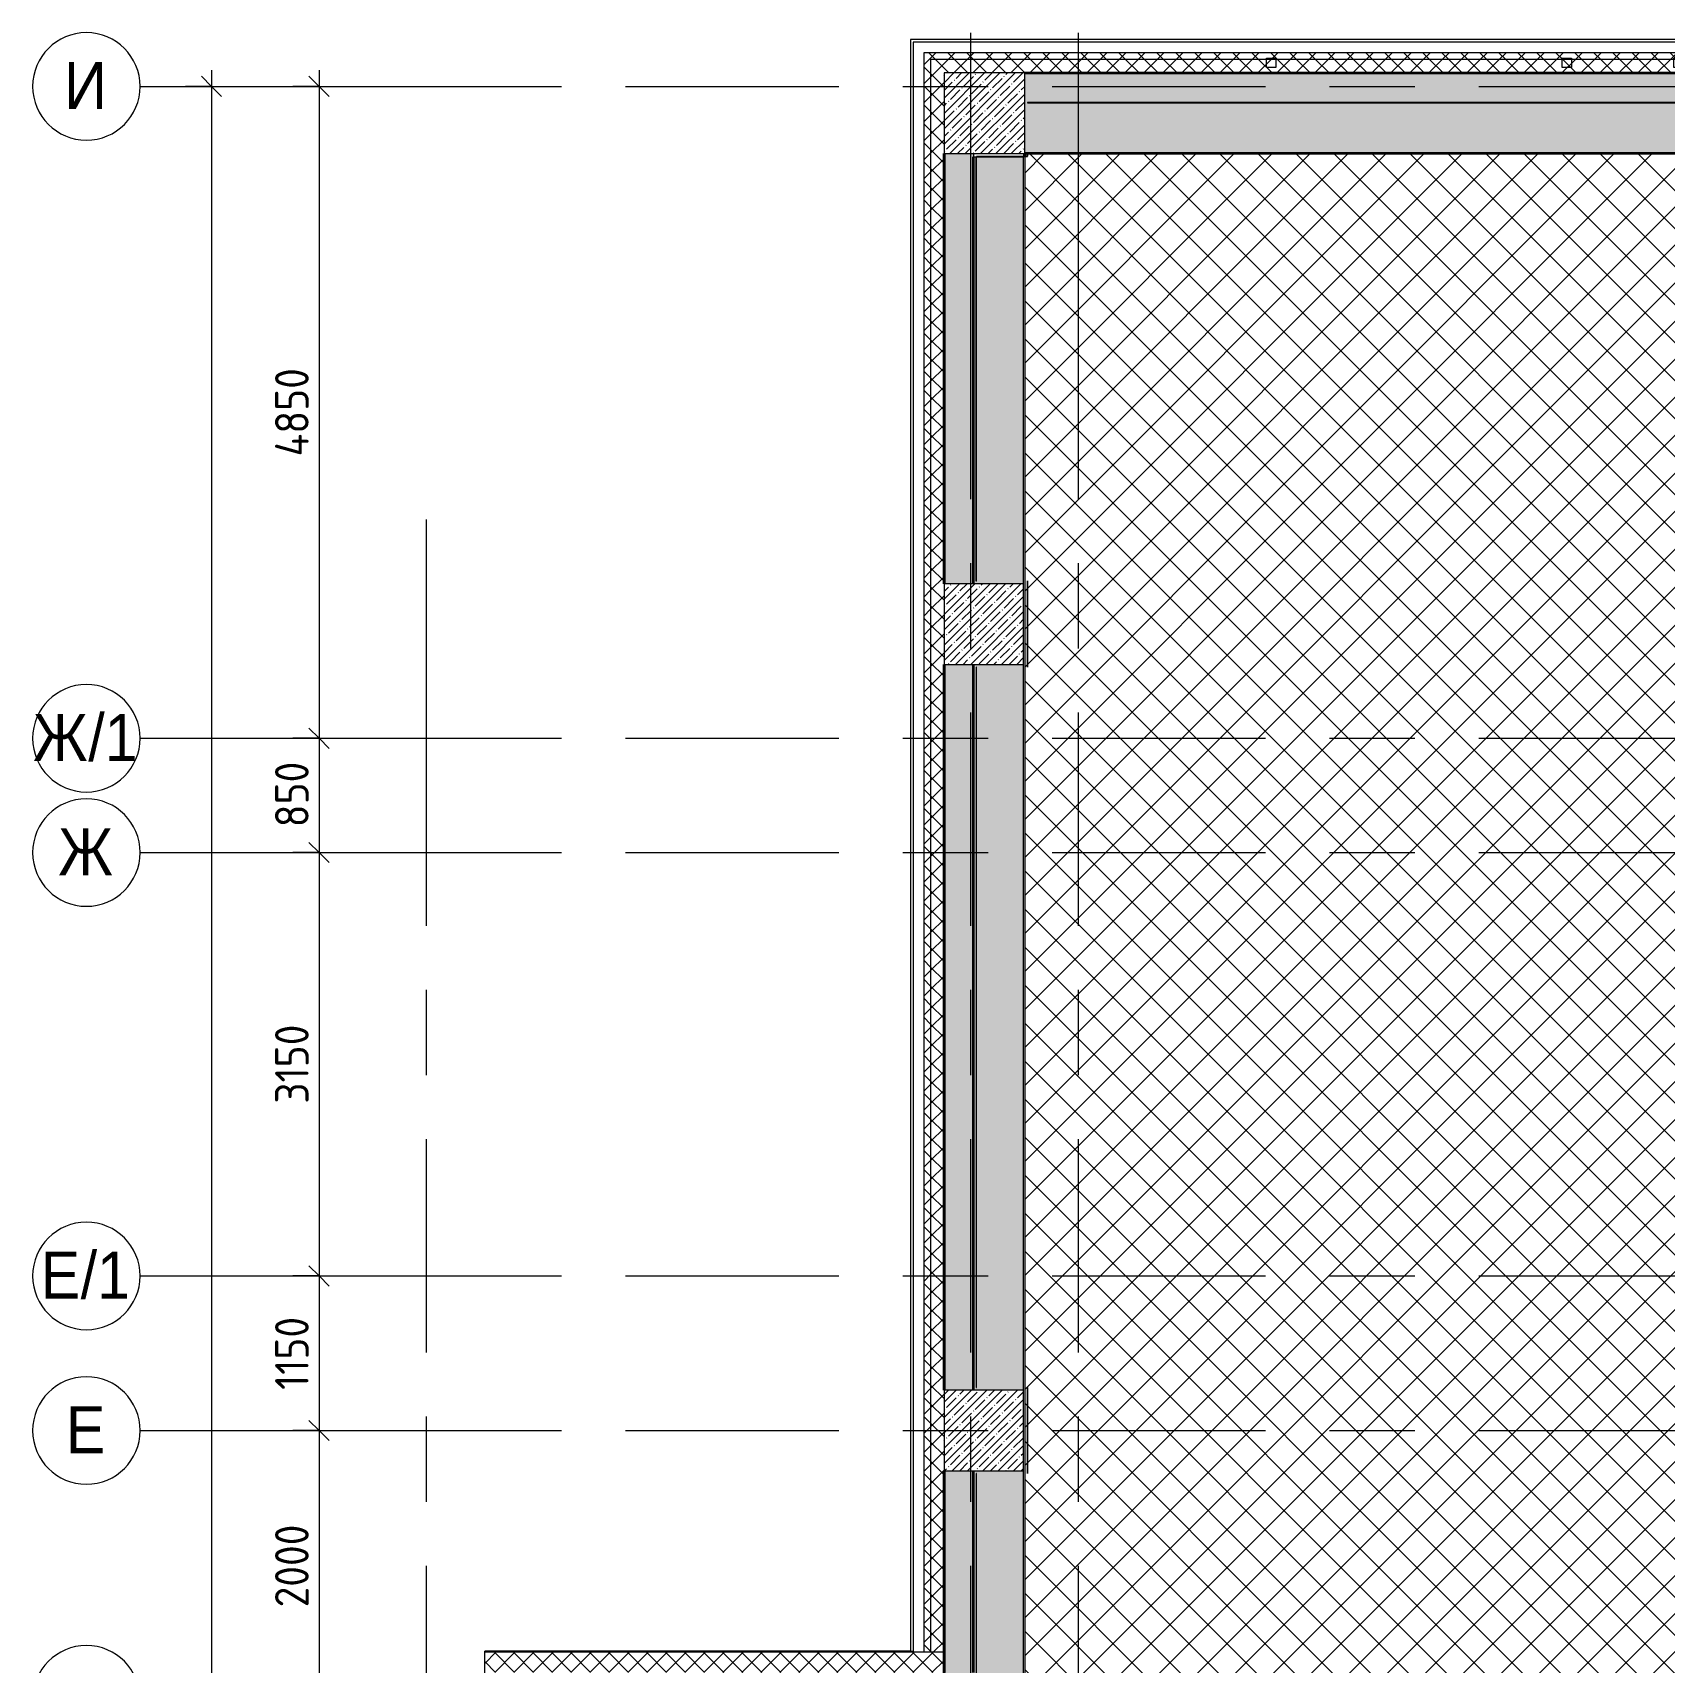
# Model space of a CAD drawing. Header units: millimetres. Extents: x 35378 to 237579, y -8553 to 29000.
# Drawn here: x 35378 to 47520, y 15275 to 27400 of the extents above; entities that cross this region are included whole.
import ezdxf

# ---------------------------------------------------------------- set-up
doc = ezdxf.new("R2010")
doc.units = ezdxf.units.MM
doc.linetypes.add('Осевая', pattern=[3175, 635, -476.25, 1587.5, -476.25])
for name, color, linetype, lineweight in [('A-ANNO-DIMS', 7, 'Continuous', 9), ('A-ANNO-DIMS-100', 7, 'Continuous', 9), ('A-CLNG', 7, 'Continuous', 9), ('A-CLNG-PATT', 7, 'Continuous', 9), ('A-DETL-GENF', 7, 'Continuous', 9), ('A-GLAZ', 7, 'Continuous', 9), ('A-GLAZ-1', 7, 'Continuous', 13), ('A-WALL', 7, 'Continuous', 9), ('I-WALL', 7, 'Continuous', 9), ('S-COLS', 7, 'Continuous', 9), ('Оси', 7, 'Continuous', 9), ('Оси-1', 7, 'Continuous', 20), ('Оси-2', 7, 'Осевая', 9)]:
    doc.layers.add(name, color=color, linetype=linetype, lineweight=lineweight)
for name, color, linetype, lineweight, true_color in [('A-WALL-1', 7, 'Continuous', 35, 0x3c3c3c), ('A-WALL-2', 7, 'Continuous', 13, 0x3c3c3c), ('A-WALL-FNSH-1', 7, 'Continuous', 9, 0x3c3c3c), ('A-WALL-FNSH-2', 7, 'Continuous', 13, 0x3c3c3c)]:
    doc.layers.add(name, color=color, linetype=linetype, lineweight=lineweight, true_color=true_color)
doc.styles.add('Arial', font='arial.ttf', dxfattribs={"width": 0.9, "height": 350})
doc.styles.add('ISOCPEUR', font='isocpeur.ttf', dxfattribs={"width": 0.9, "height": 250})
doc.dimstyles.new('ISO-2_5_0_9К_БОЛЬШОЙ', dxfattribs={"dimscale": 304.8, "dimtxt": 248.995294, "dimasz": 0.492126, "dimexe": 0.393701, "dimexo": 0.984252, "dimgap": 0, "dimtad": 1, "dimdec": 0, "dimrnd": 10, "dimzin": 0, "dimdsep": 46, "dimtxsty": 'ISOCPEUR', "dimblk1": 'OBLIQUE', "dimblk2": 'OBLIQUE', "dimsah": 1, "dimcen": 0.09, "dimdle": 0.393701, "dimazin": 0, "dimtfac": 1, "dimtdec": 4, "dimtix": 1, "dimtmove": 0, "dimatfit": 3, "dimfxl": 1, "dimtvp": 1, "dimtolj": 1, "dimtzin": 0, "dimarcsym": 2})
doc.dimstyles.new('ISO-2_5_0_9К_БОЛЬШОЙ_1', dxfattribs={"dimscale": 304.8, "dimtxt": 248.995294, "dimasz": 0.492126, "dimexe": 0.393701, "dimexo": 0.984252, "dimgap": 0, "dimtad": 1, "dimdec": 0, "dimrnd": 10, "dimzin": 0, "dimdsep": 46, "dimtxsty": 'ISOCPEUR', "dimblk1": 'OBLIQUE', "dimblk2": 'OBLIQUE', "dimsah": 1, "dimcen": 0.09, "dimdle": 0.393701, "dimazin": 0, "dimtfac": 1, "dimtdec": 4, "dimtix": 1, "dimtmove": 2, "dimatfit": 3, "dimfxl": 1, "dimtvp": 1, "dimtolj": 1, "dimtzin": 0, "dimarcsym": 2})
pattern_1 = [(45, (0, 0), (-70.71068, 70.71068), []), (135, (0, 0), (-70.71068, -70.71068), [])]
pattern_2 = [(45, (0, 0), (-57.02463, 57.02463), []), (45, (57.025, 0), (-57.02463, 57.02463), [100.806, -20.161, 3.353, -16.808])]

# ---------------------------------------------------------------- blocks, each defined once
blk = doc.blocks.new('BSC_Колонна _Прямоугольная - 600х600-V15-План потолков с обозначением видов отделки и геометрии 1 этажа в осях 12-23')
at = {"layer": 'S-COLS'}
h = blk.add_hatch(dxfattribs=at)
h.set_pattern_fill('FP_23', color=256, style=0, pattern_type=2)
h.set_pattern_definition([(45, (-42460, -26800), (-57.02463, 57.02463), []), (45, (-42402.975, -26800), (-57.02463, 57.02463), [100.806, -20.161, 3.353, -16.808])])
h.paths.add_polyline_path([(-300, -300), (300, -300), (300, 300), (-300, 300)])
for p, q in [((300, 300), (-300, 300)), ((-300, 300), (-300, -300)), ((300, -300), (300, 300)), ((-300, -300), (300, -300))]:
    blk.add_line(p, q, dxfattribs=at)
blk = doc.blocks.new('BSC_Колонна _Прямоугольная - 600х600-V18-План потолков с обозначением видов отделки и геометрии 1 этажа в осях 12-23')
at = {"layer": 'S-COLS'}
h = blk.add_hatch(dxfattribs=at)
h.set_pattern_fill('FP_27', color=256, style=0, pattern_type=2)
h.set_pattern_definition([(45, (-42460, -17000), (-57.02463, 57.02463), []), (45, (-42402.975, -17000), (-57.02463, 57.02463), [100.806, -20.161, 3.353, -16.808])])
h.paths.add_polyline_path([(-300, -300), (291, -300), (291, 300), (-300, 300), (-300, 7)])
for p, q in [((291, 300), (-300, 300)), ((-300, 300), (-300, -300)), ((-300, -300), (291, -300))]:
    blk.add_line(p, q, dxfattribs=at)
blk = doc.blocks.new('BSC_Колонна _Прямоугольная - 600х600-V19-План потолков с обозначением видов отделки и геометрии 1 этажа в осях 12-23')
at = {"layer": 'S-COLS'}
h = blk.add_hatch(dxfattribs=at)
h.set_pattern_fill('FP_28', color=256, style=0, pattern_type=2)
h.set_pattern_definition([(45, (-42460, -23000), (-57.02463, 57.02463), []), (45, (-42402.975, -23000), (-57.02463, 57.02463), [100.806, -20.161, 3.353, -16.808])])
h.paths.add_polyline_path([(-300, -300), (291, -300), (291, 300), (-300, 300)])
for p, q in [((291, 300), (-300, 300)), ((-300, 300), (-300, -300)), ((-300, -300), (291, -300))]:
    blk.add_line(p, q, dxfattribs=at)
blk = doc.blocks.new('120_Окно_СКБ_2Ст - 120_Окно_СКБ_2Ст 3100х2500 _мал_створка слева_ 2-19089248-План потолков с обозначением видов отделки и геометрии 1 этажа в осях 12-23')
at = {"layer": 'A-GLAZ-1'}
for p, q in [((-1550, -75), (-1550, -5)), ((-1550, -5), (-1480, -5)), ((-1480, -75), (-1550, -75)), ((-1480, -5), (-1480, -75)), ((650, -75), (650, -5)), ((650, -5), (720, -5)), ((720, -75), (650, -75)), ((720, -5), (720, -75)), ((1480, -75), (1480, -5)), ((1480, -5), (1550, -5)), ((1550, -75), (1480, -75)), ((1550, -5), (1550, -75))]:
    blk.add_line(p, q, dxfattribs=at)
blk = doc.blocks.new('DET_L_Линия разрыва - М100-30696565-План потолков с обозначением видов отделки и геометрии 1 этажа в осях 12-23')
at = {"layer": 'A-DETL-GENF'}
for p, q in [((7669, 300), (7519, 0)), ((7969, -300), (7669, 300)), ((7519, 0), (0, 0)), ((8119, 0), (7969, -300)), ((15638, 0), (8119, 0))]:
    blk.add_line(p, q, dxfattribs=at)
blk = doc.blocks.new('Ось сетки - D8-29747960-План потолков с обозначением видов отделки и геометрии 1 этажа в осях 12-23')
at = {"layer": 'Оси-1'}
for start, end in [(360, 180), (180, 360)]:
    blk.add_arc((0, 0), 4, start, end, dxfattribs=at)
blk = doc.blocks.new('DIMBLOCK1-План потолков с обозначением видов отделки и геометрии 1 этажа в осях 12-23')
at = {"layer": 'A-ANNO-DIMS-100'}
for p, q in [((37509, 27120), (37509, 22150)), ((37315, 27000), (37629, 27000)), ((37509, 27000), (37315, 27000)), ((37315, 22150), (37629, 22150)), ((37509, 22150), (37315, 22150))]:
    blk.add_line(p, q, dxfattribs=at)
at = {"layer": 'A-ANNO-DIMS-100', "lineweight": 20}
for p, q in [((37509, 27000), (37434, 27075)), ((37509, 27000), (37584, 26925)), ((37509, 22150), (37434, 22225)), ((37509, 22150), (37584, 22075))]:
    blk.add_line(p, q, dxfattribs=at)
at = {"layer": 'A-ANNO-DIMS-100', "color": 0, "insert": (37182, 24247), "char_height": 250, "width": 787.21, "attachment_point": 1, "rotation": 90, "line_spacing_factor": 1.149209, "style": 'ISOCPEUR'}
blk.add_mtext('4850', dxfattribs=at)
blk = doc.blocks.new('_Oblique')
at = {"color": 0, "linetype": 'ByBlock', "lineweight": -2}
blk.add_line((-0.5, -0.5), (0.5, 0.5), dxfattribs=at)
blk = doc.blocks.new('DIMBLOCK2-План потолков с обозначением видов отделки и геометрии 1 этажа в осях 12-23')
at = {"layer": 'A-ANNO-DIMS-100', "lineweight": 20}
for p, q in [((37509, 22150), (37434, 22225)), ((37509, 22150), (37584, 22075)), ((37509, 21300), (37434, 21375)), ((37509, 21300), (37584, 21225))]:
    blk.add_line(p, q, dxfattribs=at)
at = {"layer": 'A-ANNO-DIMS-100'}
for p, q in [((37315, 22150), (37629, 22150)), ((37509, 22150), (37315, 22150)), ((37509, 22150), (37509, 21300)), ((37315, 21300), (37629, 21300)), ((37509, 21300), (37315, 21300))]:
    blk.add_line(p, q, dxfattribs=at)
at = {"layer": 'A-ANNO-DIMS-100', "color": 0, "insert": (37182, 21488), "char_height": 250, "width": 568.86, "attachment_point": 1, "rotation": 90, "line_spacing_factor": 1.149209, "style": 'ISOCPEUR'}
blk.add_mtext('850', dxfattribs=at)
blk = doc.blocks.new('DIMBLOCK3-План потолков с обозначением видов отделки и геометрии 1 этажа в осях 12-23')
at = {"layer": 'A-ANNO-DIMS-100', "lineweight": 20}
for p, q in [((37509, 21300), (37434, 21375)), ((37509, 21300), (37584, 21225)), ((37509, 18150), (37434, 18225)), ((37509, 18150), (37584, 18075))]:
    blk.add_line(p, q, dxfattribs=at)
at = {"layer": 'A-ANNO-DIMS-100'}
for p, q in [((37315, 21300), (37629, 21300)), ((37509, 21300), (37315, 21300)), ((37509, 21300), (37509, 18150)), ((37315, 18150), (37629, 18150)), ((37509, 18150), (37315, 18150))]:
    blk.add_line(p, q, dxfattribs=at)
at = {"layer": 'A-ANNO-DIMS-100', "color": 0, "insert": (37182, 19431), "char_height": 250, "width": 706.76, "attachment_point": 1, "rotation": 90, "line_spacing_factor": 1.149209, "style": 'ISOCPEUR'}
blk.add_mtext('3150', dxfattribs=at)
blk = doc.blocks.new('DIMBLOCK4-План потолков с обозначением видов отделки и геометрии 1 этажа в осях 12-23')
at = {"layer": 'A-ANNO-DIMS-100', "lineweight": 20}
for p, q in [((37509, 18150), (37434, 18225)), ((37509, 18150), (37584, 18075)), ((37509, 17000), (37434, 17075)), ((37509, 17000), (37584, 16925))]:
    blk.add_line(p, q, dxfattribs=at)
at = {"layer": 'A-ANNO-DIMS-100'}
for p, q in [((37315, 18150), (37629, 18150)), ((37509, 18150), (37315, 18150)), ((37509, 18150), (37509, 17000)), ((37315, 17000), (37629, 17000)), ((37509, 17000), (37315, 17000))]:
    blk.add_line(p, q, dxfattribs=at)
at = {"layer": 'A-ANNO-DIMS-100', "color": 0, "insert": (37182, 17302), "char_height": 250, "width": 655.05, "attachment_point": 1, "rotation": 90, "line_spacing_factor": 1.149209, "style": 'ISOCPEUR'}
blk.add_mtext('1150', dxfattribs=at)
blk = doc.blocks.new('DIMBLOCK5-План потолков с обозначением видов отделки и геометрии 1 этажа в осях 12-23')
at = {"layer": 'A-ANNO-DIMS-100'}
for p, q in [((37315, 17000), (37629, 17000)), ((37509, 17000), (37315, 17000)), ((37509, 17000), (37509, 15000)), ((37315, 15000), (37629, 15000)), ((37509, 15000), (37315, 15000))]:
    blk.add_line(p, q, dxfattribs=at)
at = {"layer": 'A-ANNO-DIMS-100', "lineweight": 20}
for p, q in [((37509, 17000), (37434, 17075)), ((37509, 17000), (37584, 16925)), ((37509, 15000), (37434, 15075)), ((37509, 15000), (37584, 14925))]:
    blk.add_line(p, q, dxfattribs=at)
at = {"layer": 'A-ANNO-DIMS-100', "color": 0, "insert": (37182, 15684), "char_height": 250, "width": 758.48, "attachment_point": 1, "rotation": 90, "line_spacing_factor": 1.149209, "style": 'ISOCPEUR'}
blk.add_mtext('2000', dxfattribs=at)
blk = doc.blocks.new('DIMBLOCK13-План потолков с обозначением видов отделки и геометрии 1 этажа в осях 12-23')
at = {"layer": 'A-ANNO-DIMS-100'}
for p, q in [((36709, 27120), (36709, -120)), ((36515, 27000), (36829, 27000)), ((36709, 27000), (36515, 27000)), ((36515, 0), (36829, 0)), ((36709, 0), (36515, 0))]:
    blk.add_line(p, q, dxfattribs=at)
at = {"layer": 'A-ANNO-DIMS-100', "lineweight": 20}
for p, q in [((36709, 27000), (36634, 27075)), ((36709, 27000), (36784, 26925)), ((36709, 0), (36634, 75)), ((36709, 0), (36784, -75))]:
    blk.add_line(p, q, dxfattribs=at)
at = {"layer": 'A-ANNO-DIMS-100', "color": 0, "insert": (36382, 13795), "char_height": 250, "width": 948.1, "attachment_point": 1, "rotation": 90, "line_spacing_factor": 1.149209, "style": 'ISOCPEUR'}
blk.add_mtext('27000', dxfattribs=at)

msp = doc.modelspace()

# ---------------------------------------------------------------- hatches: boundary and pattern name
at = {"layer": 'A-CLNG-PATT'}
msp.add_hatch(color=256, dxfattribs=at).paths.add_polyline_path([(42401, 26475.3), (42751, 26475.3), (42751, 26479), (42401, 26479)])
h = msp.add_hatch(dxfattribs=at)
h.set_pattern_fill('FP_61', color=256, style=0, pattern_type=2)
h.set_pattern_definition([(45, (0, 0), (-141.42136, 141.42136), []), (135, (0, 0), (-141.42136, -141.42136), [])])
h.paths.add_polyline_path([(66158.3, 12300), (66160, 12300), (66160, 26500), (42760, 26500), (42760, 12300), (64690.4, 12300)])
h.paths.add_polyline_path([(61160, 14457), (60960, 14457), (60960, 14657), (61160, 14657)])
h.paths.add_polyline_path([(61960, 14457), (61960, 14657), (62160, 14657), (62160, 14457)])
h.paths.add_polyline_path([(53960, 14457), (53960, 14657), (54160, 14657), (54160, 14457)])
h.paths.add_polyline_path([(54960, 14457), (54960, 14657), (55160, 14657), (55160, 14457)])
h.paths.add_polyline_path([(54443.4, 20281.7), (54390.3, 20293), (54340.6, 20315.1), (54296.6, 20347.1), (54260.3, 20387.5), (54233.1, 20434.5), (54216.3, 20486.2), (54210.6, 20540.3), (54216.3, 20594.4), (54233.1, 20646), (54260.3, 20693.1), (54296.6, 20733.5), (54340.6, 20765.5), (54390.3, 20787.6), (54443.4, 20798.9), (54497.8, 20798.9), (54550.9, 20787.6), (54600.6, 20765.5), (54644.6, 20733.5), (54680.9, 20693.1), (54708.1, 20646), (54724.9, 20594.4), (54730.6, 20540.3), (54724.9, 20486.2), (54708.1, 20434.5), (54680.9, 20387.5), (54644.6, 20347.1), (54600.6, 20315.1), (54550.9, 20293), (54497.8, 20281.7)])
at = {"layer": 'A-WALL'}
h = msp.add_hatch(dxfattribs=at)
h.set_pattern_fill('FP_19', color=256, style=0, pattern_type=2)
h.set_pattern_definition(pattern_1)
h.paths.add_polyline_path([(42010, 15350), (42060, 15350), (42060, 27250), (42010, 27250), (42010, 15358)])
h = msp.add_hatch(dxfattribs=at)
h.set_pattern_fill('FP_19', color=256, style=0, pattern_type=2)
h.set_pattern_definition(pattern_1)
h.paths.add_polyline_path([(84970, 27200), (84970, 27250), (42060, 27250), (42060, 27200), (82305.4, 27200)])
h = msp.add_hatch(dxfattribs=at)
h.set_pattern_fill('FP_19', color=256, style=0, pattern_type=2)
h.set_pattern_definition(pattern_1)
h.paths.add_polyline_path([(42060, 15350), (42160, 15350), (42160, 27200), (42060, 27200), (42060, 15358)])
h = msp.add_hatch(dxfattribs=at)
h.set_pattern_fill('FP_19', color=256, style=0, pattern_type=2)
h.set_pattern_definition(pattern_1)
h.paths.add_polyline_path([(84970, 27100), (84970, 27200), (42160, 27200), (42160, 27100), (82305.4, 27100)])
h = msp.add_hatch(dxfattribs=at)
h.set_pattern_fill('FP_19', color=256, style=0, pattern_type=2)
h.set_pattern_definition(pattern_1)
h.paths.add_polyline_path([(42160, 15200), (42160, 15350), (38742.7, 15350), (38742.7, 15200), (41203.7, 15200)])
at = {"layer": 'I-WALL'}
h = msp.add_hatch(dxfattribs=at)
h.set_pattern_fill('FP_17', color=256, style=0, pattern_type=2)
h.set_pattern_definition(pattern_2)
h.paths.add_polyline_path([(66160, 26500), (66760, 26500), (66760, 27100), (42760, 27100), (42760, 26500), (66158.3, 26500)])
h = msp.add_hatch(dxfattribs=at)
h.set_pattern_fill('FP_17', color=256, style=0, pattern_type=2)
h.set_pattern_definition(pattern_2)
h.paths.add_polyline_path([(42380, 15200), (42380, 16700), (42160, 16700), (42160, 15200)])
h.paths.add_polyline_path([(42160, 17300), (42380, 17300), (42380, 22700), (42160, 22700), (42160, 21140.8)])
h.paths.add_polyline_path([(42318, 23300), (42380, 23300), (42380, 26500), (42160, 26500), (42160, 23300)])
h = msp.add_hatch(dxfattribs=at)
h.set_pattern_fill('FP_17', color=256, style=0, pattern_type=2)
h.set_pattern_definition(pattern_2)
h.paths.add_polyline_path([(42751, 12300), (42751, 16700), (42160, 16700), (42160, 12300)])
h.paths.add_polyline_path([(42751, 17300), (42751, 22700), (42160, 22700), (42160, 17300), (42306.4, 17300)])
h.paths.add_polyline_path([(42751, 26475.3), (42760, 26475.3), (42760, 26500), (42751, 26500), (42751, 26479)])
h.paths.add_polyline_path([(42322.7, 23300), (42751, 23300), (42751, 26475.3), (42380, 26475.3), (42380, 26500), (42160, 26500), (42160, 23300)])

# ---------------------------------------------------------------- linework, layer by layer
at = {"layer": 'A-CLNG'}
for p, q in [((42751, 26479), (42401, 26479)), ((42401, 26479), (42401, 26475.3)), ((42401, 26475.3), (42751, 26475.3)), ((42751, 26479), (42751, 26475.3))]:
    msp.add_line(p, q, dxfattribs=at)
at = {"layer": 'A-WALL'}
for p, q in [((42010, 27250), (42010, 15350)), ((84970, 27250), (42010, 27250)), ((42060, 27200), (42060, 15350)), ((84970, 27200), (42060, 27200)), ((42160, 15350), (38742.7, 15350)), ((41910, 15358), (41930, 15358)), ((41930, 15353), (41930, 15350))]:
    msp.add_line(p, q, dxfattribs=at)
at = {"layer": 'A-WALL-1'}
for p, q in [((42760, 27100), (66760, 27100)), ((42160, 26500), (42160, 23300)), ((42160, 23300), (42160, 26500)), ((42380, 23300), (42380, 26475.3)), ((66160, 26500), (42760, 26500)), ((42760, 26500), (42760, 26475.3)), ((42160, 22700), (42160, 17300)), ((42160, 17300), (42160, 22700)), ((42380, 17300), (42380, 22700)), ((42160, 16700), (42160, 15200)), ((42160, 14280), (42160, 16700)), ((42380, 15200), (42380, 16700))]:
    msp.add_line(p, q, dxfattribs=at)
at = {"layer": 'A-WALL-2'}
for p, q in [((41930, 27330), (41930, 15353)), ((84970, 27330), (41930, 27330))]:
    msp.add_line(p, q, dxfattribs=at)
at = {"layer": 'A-WALL-FNSH-1'}
for p, q in [((84970, 27350), (41910, 27350)), ((41910, 27350), (41910, 15358)), ((41910, 15358), (38742.7, 15358))]:
    msp.add_line(p, q, dxfattribs=at)
at = {"layer": 'A-WALL-FNSH-2'}
for p, q in [((48140, 26880), (42781, 26880)), ((42781, 26880), (42781, 26879)), ((42781, 26879), (48140, 26879)), ((42400, 23320), (42400, 26475.3)), ((42401, 23320), (42401, 26475.3)), ((42760, 26480), (42780, 26480)), ((42760, 26479), (42781, 26479)), ((42780, 26500), (42780, 26480)), ((42781, 26479), (42781, 26500)), ((42401, 23320), (42400, 23320)), ((42401, 22680), (42400, 22680)), ((42400, 22680), (42400, 17321)), ((42401, 17321), (42401, 22680)), ((42400, 17321), (42401, 17321)), ((42401, 16680), (42400, 16680)), ((42400, 16680), (42400, 12321)), ((42401, 12321), (42401, 16680)), ((41930, 15353), (38742.7, 15353))]:
    msp.add_line(p, q, dxfattribs=at)
at = {"layer": 'I-WALL'}
for p, q in [((42380, 26500), (42380, 26475.3)), ((42380, 26475.3), (42401, 26475.3)), ((42751, 26500), (42751, 26479)), ((42760, 26475.3), (42751, 26475.3)), ((42751, 12300), (42751, 26475.3)), ((42760, 26475.3), (42760, 12300)), ((42781, 23321), (42780, 23321)), ((42780, 22680), (42780, 23321)), ((42781, 23321), (42781, 22680)), ((42780, 22680), (42781, 22680)), ((42781, 17321), (42780, 17321)), ((42780, 16680), (42780, 17321)), ((42781, 17321), (42781, 16680)), ((42780, 16680), (42781, 16680))]:
    msp.add_line(p, q, dxfattribs=at)
at = {"layer": 'Оси'}
for p, q in [((42360, 24898.1), (42360, 27398.1)), ((43160, 24898.1), (43160, 27398.1)), ((36178.1, 27000), (38678.1, 27000)), ((38310, 21277.7), (38310, 23777.7)), ((36178.1, 22150), (38678.1, 22150)), ((36178.1, 21300), (38678.1, 21300)), ((36178.1, 18150), (38678.1, 18150)), ((36178.1, 17000), (38678.1, 17000))]:
    msp.add_line(p, q, dxfattribs=at)
at = {"layer": 'Оси-2'}
for p, q in [((38678.1, 27000), (82214, 27000)), ((42360, 593.7), (42360, 24898.1)), ((43160, 593.7), (43160, 24898.1)), ((38678.1, 22150), (82214, 22150)), ((38310, 593.7), (38310, 21277.7)), ((38678.1, 21300), (82214, 21300)), ((38678.1, 18150), (82214, 18150)), ((38678.1, 17000), (82214, 17000))]:
    msp.add_line(p, q, dxfattribs=at)

# ---------------------------------------------------------------- block references
at = {"layer": 'A-DETL-GENF', "rotation": 270.0000000000003}
msp.add_blockref('DET_L_Линия разрыва - М100-30696565-План потолков с обозначением видов отделки и геометрии 1 этажа в осях 12-23', (38742.7, 15358), dxfattribs=at)
at = {"layer": 'A-GLAZ'}
msp.add_blockref('120_Окно_СКБ_2Ст - 120_Окно_СКБ_2Ст 3100х2500 _мал_створка слева_ 2-19089248-План потолков с обозначением видов отделки и геометрии 1 этажа в осях 12-23', (46110, 27215), dxfattribs=at)
at = {"layer": 'S-COLS'}
for name, p in [('BSC_Колонна _Прямоугольная - 600х600-V15-План потолков с обозначением видов отделки и геометрии 1 этажа в осях 12-23', (42460, 26800)), ('BSC_Колонна _Прямоугольная - 600х600-V19-План потолков с обозначением видов отделки и геометрии 1 этажа в осях 12-23', (42460, 23000)), ('BSC_Колонна _Прямоугольная - 600х600-V18-План потолков с обозначением видов отделки и геометрии 1 этажа в осях 12-23', (42460, 17000))]:
    msp.add_blockref(name, p, dxfattribs=at)
at = {"layer": 'Оси-1', "xscale": 99.99999999999993, "yscale": 99.99999999999993, "zscale": 99.99999999999993, "rotation": 269.9999999999994}
for p in [(35778.1, 27000), (35778.1, 22150), (35778.1, 21300), (35778.1, 18150), (35778.1, 17000), (35778.1, 15000)]:
    msp.add_blockref('Ось сетки - D8-29747960-План потолков с обозначением видов отделки и геометрии 1 этажа в осях 12-23', p, dxfattribs=at)

# ---------------------------------------------------------------- texts
at = {"layer": 'Оси', "char_height": 350, "attachment_point": 1, "style": 'Arial'}
for s, insert, width in [('\\fArial|b0|i0|c204|p34|;\\W.9;И', (35613.6, 27181), 389.62), ('/1', (35792.2, 22331), 454.557), ('\\fArial|b0|i0|c204|p34|;\\W.9;Ж', (35381.4, 22331), 497.848), ('\\fArial|b0|i0|c204|p34|;\\W.9;Ж', (35569.1, 21481), 497.848), ('/1', (35735.8, 18331), 454.557), ('\\fArial|b0|i0|c204|p34|;\\W.9;Е', (35438.1, 18331), 360.759), ('\\fArial|b0|i0|c204|p34|;\\W.9;Е', (35625.3, 17181), 360.759)]:
    msp.add_mtext(s, dxfattribs=dict(at, insert=insert, width=width))

# ---------------------------------------------------------------- dimensions: what is measured, and where the dimension line sits
at = {"layer": 'A-ANNO-DIMS'}
dim = msp.add_linear_dim(base=(36708.9, 0), p1=(36815, 27000), p2=(36815, 0), angle=90, dimstyle='ISO-2_5_0_9К_БОЛЬШОЙ_1', override={"dimpost": '<>', "dimfxl": 26999.999823}, dxfattribs=at)
dim.commit()
dim.dimension.update_dxf_attribs({"geometry": 'DIMBLOCK13-План потолков с обозначением видов отделки и геометрии 1 этажа в осях 12-23', "text_midpoint": (36549, 14269.3), "dimtype": 160, "text_rotation": 90})
for base, p1, p2, override, picture, middle in [((37508.9, 22150), (37615, 27000), (37615, 22150), {"dimpost": '<>', "dimfxl": 4849.999753}, 'DIMBLOCK1-План потолков с обозначением видов отделки и геометрии 1 этажа в осях 12-23', (37383.9, 24575)), ((37508.9, 21300), (37615, 22150), (37615, 21300), {"dimpost": '<>', "dimfxl": 850}, 'DIMBLOCK2-План потолков с обозначением видов отделки и геометрии 1 этажа в осях 12-23', (37383.9, 21725)), ((37508.9, 18150), (37615, 21300), (37615, 18150), {"dimpost": '<>', "dimfxl": 3150}, 'DIMBLOCK3-План потолков с обозначением видов отделки и геометрии 1 этажа в осях 12-23', (37383.9, 19725)), ((37508.9, 17000), (37615, 18150), (37615, 17000), {"dimpost": '<>', "dimfxl": 1150}, 'DIMBLOCK4-План потолков с обозначением видов отделки и геометрии 1 этажа в осях 12-23', (37383.9, 17575)), ((37508.9, 15000), (37615, 17000), (37615, 15000), {"dimpost": '<>', "dimfxl": 2000.000075}, 'DIMBLOCK5-План потолков с обозначением видов отделки и геометрии 1 этажа в осях 12-23', (37383.9, 16000))]:
    dim = msp.add_linear_dim(base=base, p1=p1, p2=p2, angle=90, dimstyle='ISO-2_5_0_9К_БОЛЬШОЙ', override=override, dxfattribs=at)
    dim.commit()
    dim.dimension.update_dxf_attribs({"geometry": picture, "text_midpoint": middle})

doc.saveas('drawing.dxf')
